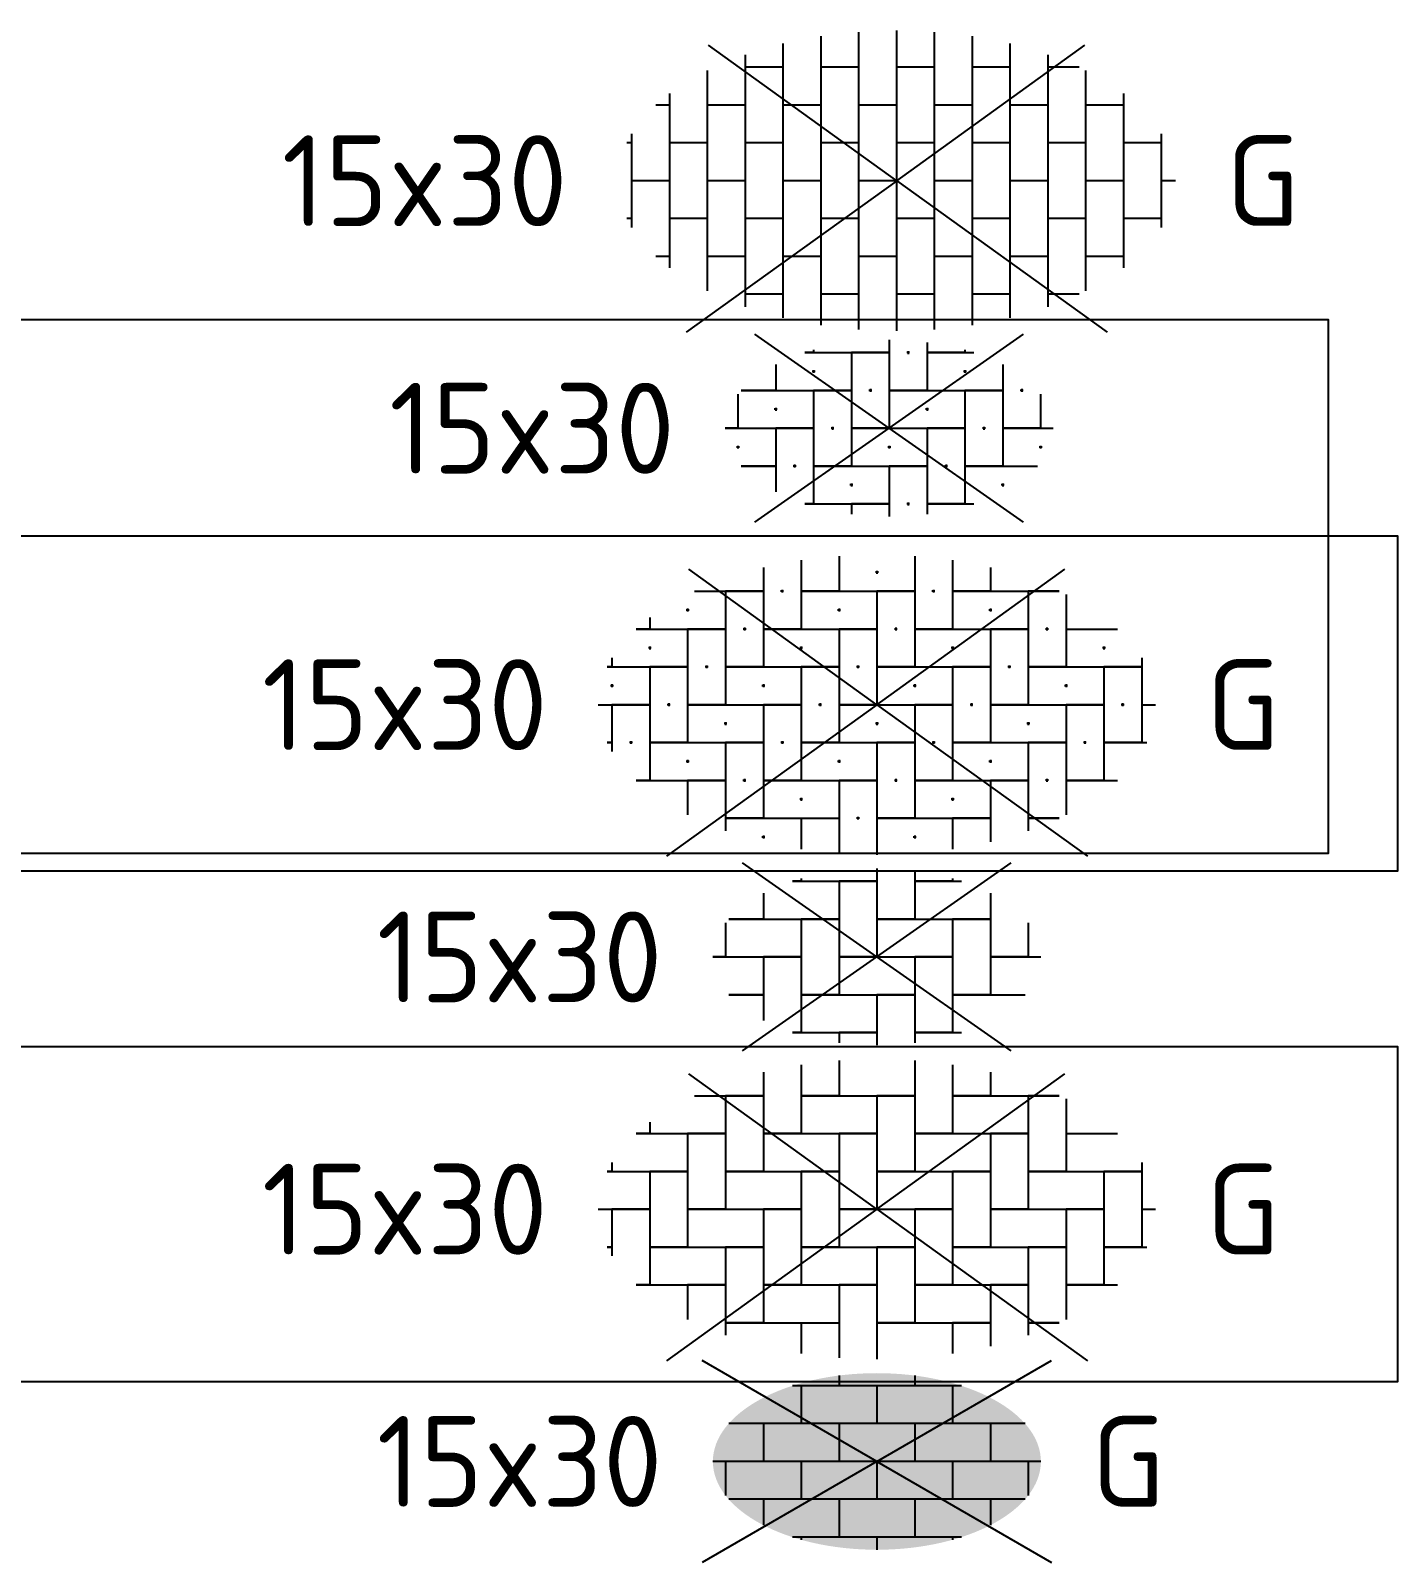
# Model space of a CAD drawing. Header units: metres. Extents: x -77 to 448, y 4806 to 5239.
# Drawn here: x 147.63 to 153.05, y 4922.99 to 4929.07 of the extents above; entities that cross this region are included whole.
import ezdxf
from ezdxf.enums import TextEntityAlignment as Align

# ---------------------------------------------------------------- set-up
doc = ezdxf.new("R2010")
doc.units = ezdxf.units.M
doc.layers.add('V-WE-VH-OPENVERHARDING_STRAATBAKSTEEN-S', color=90, linetype='Continuous', lineweight=25)
doc.styles.add('NLCS-ISO', font='NLCS-ISO.ttf')

# ---------------------------------------------------------------- blocks, each defined once
blk = doc.blocks.new('V-SVH-TEGEL_150X300_DIK_LINT_KL-SO')
h = blk.add_hatch(color=254)
h.dxf.hatch_style = 1
edge = h.paths.add_edge_path()
edge.add_ellipse((0, 0), major_axis=(-3.25, 0), ratio=0.538462, start_angle=0, end_angle=360)
for p, q in [((0, 0), (-3.464, 2)), ((0, 0), (3.464, 2)), ((-0.75, 1.703), (-0.75, 1.5)), ((0.75, 1.703), (0.75, 1.5)), ((1.674, 1.5), (-1.674, 1.5)), ((-1.5, 1.5), (-1.5, 0.75)), ((0, 1.5), (0, 0.75)), ((1.5, 1.5), (1.5, 0.75)), ((2.936, 0.75), (-2.936, 0.75)), ((-2.25, 0.75), (-2.25, 0)), ((-0.75, 0.75), (-0.75, 0)), ((0.75, 0.75), (0.75, 0)), ((2.25, 0.75), (2.25, 0)), ((0, 0), (-3.464, -2)), ((3.25, 0), (-3.25, 0)), ((-3, 0), (-3, -0.673)), ((0, 0), (0, -0.75)), ((0, 0), (3.464, -2)), ((-1.5, 0), (-1.5, -0.75)), ((1.5, 0), (1.5, -0.75)), ((3, 0), (3, -0.673)), ((2.936, -0.75), (-2.936, -0.75)), ((-2.25, -0.75), (-2.25, -1.263)), ((-0.75, -0.75), (-0.75, -1.5)), ((0.75, -0.75), (0.75, -1.5)), ((2.25, -0.75), (2.25, -1.263)), ((1.674, -1.5), (-1.674, -1.5)), ((-1.5, -1.5), (-1.5, -1.552)), ((0, -1.5), (0, -1.75)), ((1.5, -1.5), (1.5, -1.552))]:
    blk.add_line(p, q)
at = {"style": 'NLCS-ISO'}
blk.add_attdef('FORMAAT', text='', height=1.8, dxfattribs=at).set_placement((-4.25, 0), align=Align.MIDDLE_RIGHT)
blk.add_attdef('KLEUR', text='', height=1.8, dxfattribs=at).set_placement((4.25, 0), align=Align.MIDDLE_LEFT)
at = {"style": 'NLCS-ISO', "flags": 1}
blk.add_attdef('FUNCTIE', text='', height=1.8, dxfattribs=at).set_placement((0, -2.75), align=Align.TOP_CENTER)
blk = doc.blocks.new('V-SVH-TEGEL_150X300_DUN_ELLEBOOG-SO')
for p, q in [((-1.5, 2.863), (-1.5, 1.5)), ((-1.5, 2.863), (-1.5, 2.25)), ((-0.75, 2.947), (-0.75, 2.25)), ((-0.75, 2.947), (-0.75, 2.25)), ((0.75, 2.947), (0.75, 1.5)), ((0.75, 2.947), (0.75, 2.25)), ((1.5, 2.863), (1.5, 1.5)), ((1.5, 2.863), (1.5, 2.25)), ((0, 0), (-3.728, 2.684)), ((-2.25, 2.717), (-2.25, 1.5)), ((-2.25, 2.717), (-2.25, 2.25)), ((0, 0), (3.728, 2.684)), ((2.25, 2.717), (2.25, 2.25)), ((2.25, 2.717), (2.25, 2.25)), ((-3.615, 2.25), (-3, 2.25)), ((-3.615, 2.25), (-2.25, 2.25)), ((-2.25, 2.25), (-3, 2.25)), ((-3, 2.25), (-3, 0.75)), ((-3, 2.25), (-3, 1.5)), ((-2.25, 2.25), (-2.25, 0.75)), ((-1.5, 2.25), (-1.5, 1.5)), ((-1.5, 2.25), (0, 2.25)), ((-0.75, 2.25), (-1.5, 2.25)), ((-0.75, 2.25), (0.75, 2.25)), ((0.75, 2.25), (0, 2.25)), ((0, 2.25), (0, 0.75)), ((0, 2.25), (0, 1.5)), ((0.75, 2.25), (0.75, 0.75)), ((1.5, 2.25), (1.5, 1.5)), ((1.5, 2.25), (3, 2.25)), ((2.25, 2.25), (1.5, 2.25)), ((2.25, 2.25), (3.615, 2.25)), ((3, 2.25), (3, 1.5)), ((3.615, 2.25), (3, 2.25)), ((3, 2.25), (3, 0.75)), ((3.75, 2.185), (3.75, 0.75)), ((-4.5, 1.726), (-4.5, 1.5)), ((-4.5, 1.726), (-4.5, 1.5)), ((-4.771, 1.5), (-3.75, 1.5)), ((-4.5, 1.5), (-4.771, 1.5)), ((-4.5, 1.5), (-3, 1.5)), ((-3, 1.5), (-3.75, 1.5)), ((-3.75, 1.5), (-3.75, 0)), ((-3.75, 1.5), (-3.75, 0.75)), ((-3, 1.5), (-3, 0)), ((-2.25, 1.5), (-2.25, 0.75)), ((-2.25, 1.5), (-0.75, 1.5)), ((-1.5, 1.5), (-2.25, 1.5)), ((-1.5, 1.5), (0, 1.5)), ((0, 1.5), (-0.75, 1.5)), ((-0.75, 1.5), (-0.75, 0)), ((-0.75, 1.5), (-0.75, 0.75)), ((0, 1.5), (0, 0)), ((0.75, 1.5), (0.75, 0.75)), ((0.75, 1.5), (2.25, 1.5)), ((1.5, 1.5), (0.75, 1.5)), ((1.5, 1.5), (3, 1.5)), ((2.25, 1.5), (2.25, 0.75)), ((3, 1.5), (2.25, 1.5)), ((2.25, 1.5), (2.25, 0)), ((3, 1.5), (3, 0)), ((3.75, 1.5), (3.75, 0.75)), ((3.75, 1.5), (4.771, 1.5)), ((-5.25, 0.927), (-5.25, 0.75)), ((-5.25, 0.927), (-5.25, 0.75)), ((5.25, 0.927), (5.25, 0.75)), ((-5.347, 0.75), (-4.5, 0.75)), ((-5.25, 0.75), (-5.347, 0.75)), ((-5.25, 0.75), (-3.75, 0.75)), ((-3.75, 0.75), (-4.5, 0.75)), ((-4.5, 0.75), (-4.5, -0.75)), ((-4.5, 0.75), (-4.5, 0)), ((-3.75, 0.75), (-3.75, -0.75)), ((-2.25, 0.75), (-3, 0.75)), ((-3, 0.75), (-3, 0)), ((-3, 0.75), (-1.5, 0.75)), ((-2.25, 0.75), (-0.75, 0.75)), ((-0.75, 0.75), (-1.5, 0.75)), ((-1.5, 0.75), (-1.5, -0.75)), ((-1.5, 0.75), (-1.5, 0)), ((-0.75, 0.75), (-0.75, -0.75)), ((0, 0.75), (1.5, 0.75)), ((0, 0.75), (0, 0)), ((0.75, 0.75), (0, 0.75)), ((0.75, 0.75), (2.25, 0.75)), ((1.5, 0.75), (1.5, 0)), ((2.25, 0.75), (1.5, 0.75)), ((1.5, 0.75), (1.5, -0.75)), ((2.25, 0.75), (2.25, -0.75)), ((3, 0.75), (3, 0)), ((3, 0.75), (4.5, 0.75)), ((3.75, 0.75), (3, 0.75)), ((3.75, 0.75), (5.25, 0.75)), ((4.5, 0.75), (4.5, 0)), ((5.25, 0.75), (4.5, 0.75)), ((4.5, 0.75), (4.5, -0.75)), ((5.25, 0.75), (5.25, -0.75)), ((0, 0), (-4.172, -3.003)), ((0, 0), (-0.75, 0)), ((0, 0), (1.5, 0)), ((1.5, 0), (0.75, 0)), ((1.5, 0), (1.5, -1.5)), ((2.25, 0), (2.25, -0.75)), ((2.25, 0), (3.75, 0)), ((3, 0), (2.25, 0)), ((3, 0), (4.5, 0)), ((3.75, 0), (3.75, -0.75)), ((4.5, 0), (3.75, 0)), ((3.75, 0), (3.75, -1.5)), ((4.5, 0), (4.5, -1.5)), ((5.25, 0), (5.25, -0.75)), ((5.25, 0), (5.525, 0)), ((-5.525, 0), (-5.25, 0)), ((-5.525, 0), (-4.5, 0)), ((-4.5, 0), (-5.25, 0)), ((-5.25, 0), (-5.25, -0.927)), ((-5.25, 0), (-5.25, -0.75)), ((-4.5, 0), (-4.5, -1.5)), ((-3, 0), (-3.75, 0)), ((-3.75, 0), (-3.75, -0.75)), ((-3.75, 0), (-2.25, 0)), ((-3, 0), (-1.5, 0)), ((-1.5, 0), (-2.25, 0)), ((-2.25, 0), (-2.25, -1.5)), ((-2.25, 0), (-2.25, -0.75)), ((-1.5, 0), (-1.5, -1.5)), ((-0.75, 0), (-0.75, -0.75)), ((-0.75, 0), (0.75, 0)), ((0, 0), (4.172, -3.003)), ((0.75, 0), (0.75, -0.75)), ((0.75, 0), (0.75, -1.5)), ((-5.25, -0.75), (-5.347, -0.75)), ((-5.347, -0.75), (-5.25, -0.75)), ((-5.25, -0.75), (-5.25, -0.927)), ((-3.75, -0.75), (-4.5, -0.75)), ((-4.5, -0.75), (-4.5, -1.5)), ((-4.5, -0.75), (-3, -0.75)), ((-3.75, -0.75), (-2.25, -0.75)), ((-2.25, -0.75), (-3, -0.75)), ((-3, -0.75), (-3, -2.25)), ((-3, -0.75), (-3, -1.5)), ((-2.25, -0.75), (-2.25, -2.25)), ((-0.75, -0.75), (-1.5, -0.75)), ((-1.5, -0.75), (-1.5, -1.5)), ((-1.5, -0.75), (0, -0.75)), ((-0.75, -0.75), (0.75, -0.75)), ((0, -0.75), (0, -1.5)), ((0.75, -0.75), (0, -0.75)), ((0, -0.75), (0, -2.25)), ((0.75, -0.75), (0.75, -2.25)), ((1.5, -0.75), (1.5, -1.5)), ((1.5, -0.75), (3, -0.75)), ((2.25, -0.75), (1.5, -0.75)), ((2.25, -0.75), (3.75, -0.75)), ((3, -0.75), (3, -1.5)), ((3.75, -0.75), (3, -0.75)), ((3, -0.75), (3, -2.25)), ((3.75, -0.75), (3.75, -2.185)), ((4.5, -0.75), (4.5, -1.5)), ((4.5, -0.75), (5.347, -0.75)), ((5.25, -0.75), (4.5, -0.75)), ((5.25, -0.75), (5.347, -0.75)), ((-4.5, -1.5), (-4.771, -1.5)), ((-4.771, -1.5), (-3.75, -1.5)), ((-4.5, -1.5), (-3, -1.5)), ((-3, -1.5), (-3.75, -1.5)), ((-3.75, -1.5), (-3.75, -2.185)), ((-3.75, -1.5), (-3.75, -2.185)), ((-3, -1.5), (-3, -2.498)), ((-1.5, -1.5), (-2.25, -1.5)), ((-2.25, -1.5), (-2.25, -2.25)), ((-2.25, -1.5), (-0.75, -1.5)), ((-1.5, -1.5), (0, -1.5)), ((-0.75, -1.5), (-0.75, -2.25)), ((0, -1.5), (-0.75, -1.5)), ((-0.75, -1.5), (-0.75, -2.947)), ((0, -1.5), (0, -2.975)), ((1.5, -1.5), (0.75, -1.5)), ((0.75, -1.5), (0.75, -2.25)), ((0.75, -1.5), (2.25, -1.5)), ((1.5, -1.5), (3, -1.5)), ((2.25, -1.5), (2.25, -2.25)), ((3, -1.5), (2.25, -1.5)), ((2.25, -1.5), (2.25, -2.717)), ((3, -1.5), (3, -2.498)), ((3.75, -1.5), (3.75, -2.185)), ((3.75, -1.5), (4.771, -1.5)), ((4.5, -1.5), (3.75, -1.5)), ((4.5, -1.5), (4.771, -1.5)), ((-2.25, -2.25), (-3, -2.25)), ((-3, -2.25), (-3, -2.498)), ((-3, -2.25), (-1.5, -2.25)), ((-2.25, -2.25), (-0.75, -2.25)), ((-1.5, -2.25), (-1.5, -2.863)), ((0.75, -2.25), (0, -2.25)), ((0, -2.25), (0, -2.975)), ((0, -2.25), (1.5, -2.25)), ((0.75, -2.25), (2.25, -2.25)), ((1.5, -2.25), (1.5, -2.863)), ((2.25, -2.25), (1.5, -2.25)), ((1.5, -2.25), (1.5, -2.863)), ((2.25, -2.25), (2.25, -2.717)), ((3, -2.25), (3, -2.498)), ((3, -2.25), (3.615, -2.25)), ((3.615, -2.25), (3, -2.25))]:
    blk.add_line(p, q)
at = {"style": 'NLCS-ISO'}
blk.add_attdef('FORMAAT', text='', height=1.8, dxfattribs=at).set_placement((-6.525, 0), align=Align.MIDDLE_RIGHT)
blk.add_attdef('KLEUR', text='', height=1.8, dxfattribs=at).set_placement((6.525, 0), align=Align.MIDDLE_LEFT)
at = {"style": 'NLCS-ISO', "flags": 1}
blk.add_attdef('FUNCTIE', text='', height=1.8, dxfattribs=at).set_placement((0, -3.975), align=Align.TOP_CENTER)
blk = doc.blocks.new('V-SVH-TEGEL_150X300_DUN_ELLEBOOG_KL-SO')
for p, q in [((-2.662, -1.864), (2.662, 1.864)), ((2.662, -1.864), (-2.662, 1.864)), ((-1.5, 1.552), (-1.5, 1.5)), ((-1.5, 1.552), (-1.5, 1.5)), ((0, 1.75), (0, 0.75)), ((0, 1.75), (0, 1.5)), ((0.75, 1.702), (0.75, 0.75)), ((0.75, 1.702), (0.75, 1.5)), ((1.5, 1.552), (1.5, 1.5)), ((1.5, 1.552), (1.5, 1.5)), ((-2.25, 1.262), (-2.25, 0.75)), ((-2.25, 1.262), (-2.25, 0.75)), ((-1.674, 1.5), (-0.75, 1.5)), ((-1.5, 1.5), (-1.674, 1.5)), ((-1.5, 1.5), (0, 1.5)), ((0, 1.5), (-0.75, 1.5)), ((-0.75, 1.5), (-0.75, 0)), ((-0.75, 1.5), (-0.75, 0.75)), ((0, 1.5), (0, 0)), ((0.75, 1.5), (0.75, 0.75)), ((0.75, 1.5), (1.674, 1.5)), ((1.5, 1.5), (0.75, 1.5)), ((1.5, 1.5), (1.674, 1.5)), ((2.25, 1.262), (2.25, 0.75)), ((2.25, 1.262), (2.25, 0)), ((-3, 0.673), (-3, 0)), ((-3, 0.673), (-3, 0)), ((-2.25, 0.75), (-2.936, 0.75)), ((-2.936, 0.75), (-1.5, 0.75)), ((-2.25, 0.75), (-0.75, 0.75)), ((-0.75, 0.75), (-1.5, 0.75)), ((-1.5, 0.75), (-1.5, -0.75)), ((-1.5, 0.75), (-1.5, 0)), ((-0.75, 0.75), (-0.75, -0.75)), ((0, 0.75), (1.5, 0.75)), ((0, 0.75), (0, 0)), ((0.75, 0.75), (0, 0.75)), ((0.75, 0.75), (2.25, 0.75)), ((1.5, 0.75), (1.5, 0)), ((2.25, 0.75), (1.5, 0.75)), ((1.5, 0.75), (1.5, -0.75)), ((2.25, 0.75), (2.25, -0.75)), ((3, 0.673), (3, 0)), ((3, 0.673), (3, 0)), ((0, 0), (-0.75, 0)), ((0, 0), (1.5, 0)), ((1.5, 0), (0.75, 0)), ((1.5, 0), (1.5, -1.5)), ((2.25, 0), (2.25, -0.75)), ((2.25, 0), (3.25, 0)), ((3, 0), (2.25, 0)), ((3, 0), (3.25, 0)), ((-3, 0), (-3.25, 0)), ((-3.25, 0), (-2.25, 0)), ((-3, 0), (-1.5, 0)), ((-1.5, 0), (-2.25, 0)), ((-2.25, 0), (-2.25, -1.262)), ((-2.25, 0), (-2.25, -0.75)), ((-1.5, 0), (-1.5, -1.5)), ((-0.75, 0), (-0.75, -0.75)), ((-0.75, 0), (0.75, 0)), ((0.75, 0), (0.75, -0.75)), ((0.75, 0), (0.75, -1.5)), ((-2.25, -0.75), (-2.936, -0.75)), ((-2.936, -0.75), (-2.25, -0.75)), ((-2.25, -0.75), (-2.25, -1.262)), ((-0.75, -0.75), (-1.5, -0.75)), ((-1.5, -0.75), (-1.5, -1.5)), ((-1.5, -0.75), (0, -0.75)), ((-0.75, -0.75), (0.75, -0.75)), ((0, -0.75), (0, -1.5)), ((0.75, -0.75), (0, -0.75)), ((0, -0.75), (0, -1.75)), ((0.75, -0.75), (0.75, -1.702)), ((1.5, -0.75), (1.5, -1.5)), ((1.5, -0.75), (2.936, -0.75)), ((2.25, -0.75), (1.5, -0.75)), ((2.25, -0.75), (2.936, -0.75)), ((-1.5, -1.5), (-1.674, -1.5)), ((-1.674, -1.5), (-0.75, -1.5)), ((-1.5, -1.5), (0, -1.5)), ((-0.75, -1.5), (-0.75, -1.702)), ((0, -1.5), (-0.75, -1.5)), ((-0.75, -1.5), (-0.75, -1.702)), ((0, -1.5), (0, -1.75)), ((1.5, -1.5), (0.75, -1.5)), ((0.75, -1.5), (0.75, -1.702)), ((0.75, -1.5), (1.674, -1.5)), ((1.5, -1.5), (1.674, -1.5))]:
    blk.add_line(p, q)
at = {"style": 'NLCS-ISO'}
blk.add_attdef('FORMAAT', text='', height=1.8, dxfattribs=at).set_placement((-4.25, 0), align=Align.MIDDLE_RIGHT)
blk.add_attdef('KLEUR', text='', height=1.8, dxfattribs=at).set_placement((4.25, 0), align=Align.MIDDLE_LEFT)
at = {"style": 'NLCS-ISO', "flags": 1}
blk.add_attdef('FUNCTIE', text='', height=1.8, dxfattribs=at).set_placement((0, -2.75), align=Align.TOP_CENTER)
blk = doc.blocks.new('V-SVH-TEGEL_150X300_DUN_ELLEBOOG_STIP-SO')
for p, q in [((-1.5, 2.863), (-1.5, 1.5)), ((-1.5, 2.863), (-1.5, 2.25)), ((-0.75, 2.947), (-0.75, 2.25)), ((-0.75, 2.947), (-0.75, 2.25)), ((0.75, 2.947), (0.75, 1.5)), ((0.75, 2.947), (0.75, 2.25)), ((1.5, 2.863), (1.5, 1.5)), ((1.5, 2.863), (1.5, 2.25)), ((0, 0), (-3.728, 2.684)), ((-2.25, 2.717), (-2.25, 1.5)), ((-2.25, 2.717), (-2.25, 2.25)), ((0.029, 2.625), (-0.029, 2.625)), ((0, 0), (3.728, 2.684)), ((0, 2.654), (0, 2.596)), ((2.25, 2.717), (2.25, 2.25)), ((2.25, 2.717), (2.25, 2.25)), ((-3.615, 2.25), (-3, 2.25)), ((-3.615, 2.25), (-2.25, 2.25)), ((-2.25, 2.25), (-3, 2.25)), ((-3, 2.25), (-3, 0.75)), ((-3, 2.25), (-3, 1.5)), ((-2.25, 2.25), (-2.25, 0.75)), ((-1.849, 2.25), (-1.908, 2.25)), ((-1.879, 2.279), (-1.879, 2.221)), ((-1.5, 2.25), (-1.5, 1.5)), ((-1.5, 2.25), (0, 2.25)), ((-0.75, 2.25), (-1.5, 2.25)), ((-0.75, 2.25), (0.75, 2.25)), ((0.75, 2.25), (0, 2.25)), ((0, 2.25), (0, 0.75)), ((0, 2.25), (0, 1.5)), ((0.75, 2.25), (0.75, 0.75)), ((1.151, 2.25), (1.092, 2.25)), ((1.121, 2.279), (1.121, 2.221)), ((1.5, 2.25), (1.5, 1.5)), ((1.5, 2.25), (3, 2.25)), ((2.25, 2.25), (1.5, 2.25)), ((2.25, 2.25), (3.615, 2.25)), ((3, 2.25), (3, 1.5)), ((3.615, 2.25), (3, 2.25)), ((3, 2.25), (3, 0.75)), ((3.75, 2.185), (3.75, 0.75)), ((-3.721, 1.875), (-3.779, 1.875)), ((-3.75, 1.904), (-3.75, 1.846)), ((-0.721, 1.875), (-0.779, 1.875)), ((-0.75, 1.904), (-0.75, 1.846)), ((2.279, 1.875), (2.221, 1.875)), ((2.25, 1.904), (2.25, 1.846)), ((-4.5, 1.726), (-4.5, 1.5)), ((-4.5, 1.726), (-4.5, 1.5)), ((-2.621, 1.529), (-2.621, 1.471)), ((0.375, 1.529), (0.375, 1.471)), ((3.371, 1.529), (3.371, 1.471)), ((-4.771, 1.5), (-3.75, 1.5)), ((-4.5, 1.5), (-4.771, 1.5)), ((-4.5, 1.5), (-3, 1.5)), ((-3, 1.5), (-3.75, 1.5)), ((-3.75, 1.5), (-3.75, 0)), ((-3.75, 1.5), (-3.75, 0.75)), ((-3, 1.5), (-3, 0)), ((-2.592, 1.5), (-2.651, 1.5)), ((-2.25, 1.5), (-2.25, 0.75)), ((-2.25, 1.5), (-0.75, 1.5)), ((-1.5, 1.5), (-2.25, 1.5)), ((-1.5, 1.5), (0, 1.5)), ((0, 1.5), (-0.75, 1.5)), ((-0.75, 1.5), (-0.75, 0)), ((-0.75, 1.5), (-0.75, 0.75)), ((0, 1.5), (0, 0)), ((0.404, 1.5), (0.346, 1.5)), ((0.75, 1.5), (0.75, 0.75)), ((0.75, 1.5), (2.25, 1.5)), ((1.5, 1.5), (0.75, 1.5)), ((1.5, 1.5), (3, 1.5)), ((2.25, 1.5), (2.25, 0.75)), ((3, 1.5), (2.25, 1.5)), ((2.25, 1.5), (2.25, 0)), ((3, 1.5), (3, 0)), ((3.401, 1.5), (3.342, 1.5)), ((3.75, 1.5), (3.75, 0.75)), ((3.75, 1.5), (4.771, 1.5)), ((-5.25, 0.927), (-5.25, 0.75)), ((-5.25, 0.927), (-5.25, 0.75)), ((-4.471, 1.125), (-4.529, 1.125)), ((-4.5, 1.154), (-4.5, 1.096)), ((-1.471, 1.125), (-1.529, 1.125)), ((-1.5, 1.154), (-1.5, 1.096)), ((1.529, 1.125), (1.471, 1.125)), ((1.5, 1.154), (1.5, 1.096)), ((4.529, 1.125), (4.471, 1.125)), ((4.5, 1.154), (4.5, 1.096)), ((5.25, 0.927), (5.25, 0.75)), ((-5.347, 0.75), (-4.5, 0.75)), ((-5.25, 0.75), (-5.347, 0.75)), ((-5.25, 0.75), (-3.75, 0.75)), ((-3.75, 0.75), (-4.5, 0.75)), ((-4.5, 0.75), (-4.5, -0.75)), ((-4.5, 0.75), (-4.5, 0)), ((-3.75, 0.75), (-3.75, -0.75)), ((-3.346, 0.75), (-3.404, 0.75)), ((-3.375, 0.779), (-3.375, 0.721)), ((-2.25, 0.75), (-3, 0.75)), ((-3, 0.75), (-3, 0)), ((-3, 0.75), (-1.5, 0.75)), ((-2.25, 0.75), (-0.75, 0.75)), ((-0.75, 0.75), (-1.5, 0.75)), ((-1.5, 0.75), (-1.5, -0.75)), ((-1.5, 0.75), (-1.5, 0)), ((-0.75, 0.75), (-0.75, -0.75)), ((-0.346, 0.75), (-0.404, 0.75)), ((-0.375, 0.779), (-0.375, 0.721)), ((0, 0.75), (1.5, 0.75)), ((0, 0.75), (0, 0)), ((0.75, 0.75), (0, 0.75)), ((0.75, 0.75), (2.25, 0.75)), ((1.5, 0.75), (1.5, 0)), ((2.25, 0.75), (1.5, 0.75)), ((1.5, 0.75), (1.5, -0.75)), ((2.25, 0.75), (2.25, -0.75)), ((2.654, 0.75), (2.596, 0.75)), ((2.625, 0.779), (2.625, 0.721)), ((3, 0.75), (3, 0)), ((3, 0.75), (4.5, 0.75)), ((3.75, 0.75), (3, 0.75)), ((3.75, 0.75), (5.25, 0.75)), ((4.5, 0.75), (4.5, 0)), ((5.25, 0.75), (4.5, 0.75)), ((4.5, 0.75), (4.5, -0.75)), ((5.25, 0.75), (5.25, -0.75)), ((-5.221, 0.375), (-5.279, 0.375)), ((-5.25, 0.404), (-5.25, 0.346)), ((-2.221, 0.375), (-2.279, 0.375)), ((-2.25, 0.404), (-2.25, 0.346)), ((0.779, 0.375), (0.721, 0.375)), ((0.75, 0.404), (0.75, 0.346)), ((3.779, 0.375), (3.721, 0.375)), ((3.75, 0.404), (3.75, 0.346)), ((0, 0), (-4.172, -3.003)), ((-4.125, 0.029), (-4.125, -0.029)), ((-1.125, 0.029), (-1.125, -0.029)), ((0, 0), (-0.75, 0)), ((0, 0), (1.5, 0)), ((1.5, 0), (0.75, 0)), ((1.5, 0), (1.5, -1.5)), ((1.904, 0), (1.846, 0)), ((1.875, 0.029), (1.875, -0.029)), ((2.25, 0), (2.25, -0.75)), ((2.25, 0), (3.75, 0)), ((3, 0), (2.25, 0)), ((3, 0), (4.5, 0)), ((3.75, 0), (3.75, -0.75)), ((4.5, 0), (3.75, 0)), ((3.75, 0), (3.75, -1.5)), ((4.5, 0), (4.5, -1.5)), ((4.901, 0), (4.842, 0)), ((4.871, 0.029), (4.871, -0.029)), ((5.25, 0), (5.25, -0.75)), ((5.25, 0), (5.525, 0)), ((-5.525, 0), (-5.25, 0)), ((-5.525, 0), (-4.5, 0)), ((-4.5, 0), (-5.25, 0)), ((-5.25, 0), (-5.25, -0.927)), ((-5.25, 0), (-5.25, -0.75)), ((-4.5, 0), (-4.5, -1.5)), ((-4.096, 0), (-4.154, 0)), ((-3, 0), (-3.75, 0)), ((-3.75, 0), (-3.75, -0.75)), ((-3.75, 0), (-2.25, 0)), ((-3, 0), (-1.5, 0)), ((-1.5, 0), (-2.25, 0)), ((-2.25, 0), (-2.25, -1.5)), ((-2.25, 0), (-2.25, -0.75)), ((-1.5, 0), (-1.5, -1.5)), ((-1.096, 0), (-1.154, 0)), ((-0.75, 0), (-0.75, -0.75)), ((-0.75, 0), (0.75, 0)), ((0, 0), (4.172, -3.003)), ((0.75, 0), (0.75, -0.75)), ((0.75, 0), (0.75, -1.5)), ((-2.971, -0.375), (-3.029, -0.375)), ((-3, -0.346), (-3, -0.404)), ((0.029, -0.375), (-0.029, -0.375)), ((0, -0.346), (0, -0.404)), ((3.029, -0.375), (2.971, -0.375)), ((3, -0.346), (3, -0.404)), ((-5.25, -0.75), (-5.347, -0.75)), ((-5.347, -0.75), (-5.25, -0.75)), ((-5.25, -0.75), (-5.25, -0.927)), ((-4.846, -0.75), (-4.904, -0.75)), ((-4.875, -0.721), (-4.875, -0.779)), ((-3.75, -0.75), (-4.5, -0.75)), ((-4.5, -0.75), (-4.5, -1.5)), ((-4.5, -0.75), (-3, -0.75)), ((-3.75, -0.75), (-2.25, -0.75)), ((-2.25, -0.75), (-3, -0.75)), ((-3, -0.75), (-3, -2.25)), ((-3, -0.75), (-3, -1.5)), ((-2.25, -0.75), (-2.25, -2.25)), ((-1.846, -0.75), (-1.904, -0.75)), ((-1.875, -0.721), (-1.875, -0.779)), ((-0.75, -0.75), (-1.5, -0.75)), ((-1.5, -0.75), (-1.5, -1.5)), ((-1.5, -0.75), (0, -0.75)), ((-0.75, -0.75), (0.75, -0.75)), ((0, -0.75), (0, -1.5)), ((0.75, -0.75), (0, -0.75)), ((0, -0.75), (0, -2.25)), ((0.75, -0.75), (0.75, -2.25)), ((1.154, -0.75), (1.096, -0.75)), ((1.125, -0.721), (1.125, -0.779)), ((1.5, -0.75), (1.5, -1.5)), ((1.5, -0.75), (3, -0.75)), ((2.25, -0.75), (1.5, -0.75)), ((2.25, -0.75), (3.75, -0.75)), ((3, -0.75), (3, -1.5)), ((3.75, -0.75), (3, -0.75)), ((3, -0.75), (3, -2.25)), ((3.75, -0.75), (3.75, -2.185)), ((4.151, -0.75), (4.092, -0.75)), ((4.121, -0.721), (4.121, -0.779)), ((4.5, -0.75), (4.5, -1.5)), ((4.5, -0.75), (5.347, -0.75)), ((5.25, -0.75), (4.5, -0.75)), ((5.25, -0.75), (5.347, -0.75)), ((-3.721, -1.125), (-3.779, -1.125)), ((-3.75, -1.096), (-3.75, -1.154)), ((-0.721, -1.125), (-0.779, -1.125)), ((-0.75, -1.096), (-0.75, -1.154)), ((2.279, -1.125), (2.221, -1.125)), ((2.25, -1.096), (2.25, -1.154)), ((-4.5, -1.5), (-4.771, -1.5)), ((-4.771, -1.5), (-3.75, -1.5)), ((-4.5, -1.5), (-3, -1.5)), ((-3, -1.5), (-3.75, -1.5)), ((-3.75, -1.5), (-3.75, -2.185)), ((-3.75, -1.5), (-3.75, -2.185)), ((-3, -1.5), (-3, -2.498)), ((-2.596, -1.5), (-2.654, -1.5)), ((-2.625, -1.471), (-2.625, -1.529)), ((-1.5, -1.5), (-2.25, -1.5)), ((-2.25, -1.5), (-2.25, -2.25)), ((-2.25, -1.5), (-0.75, -1.5)), ((-1.5, -1.5), (0, -1.5)), ((-0.75, -1.5), (-0.75, -2.25)), ((0, -1.5), (-0.75, -1.5)), ((-0.75, -1.5), (-0.75, -2.947)), ((0, -1.5), (0, -2.975)), ((0.404, -1.5), (0.346, -1.5)), ((0.375, -1.471), (0.375, -1.529)), ((1.5, -1.5), (0.75, -1.5)), ((0.75, -1.5), (0.75, -2.25)), ((0.75, -1.5), (2.25, -1.5)), ((1.5, -1.5), (3, -1.5)), ((2.25, -1.5), (2.25, -2.25)), ((3, -1.5), (2.25, -1.5)), ((2.25, -1.5), (2.25, -2.717)), ((3, -1.5), (3, -2.498)), ((3.401, -1.496), (3.342, -1.496)), ((3.371, -1.467), (3.371, -1.526)), ((3.75, -1.5), (3.75, -2.185)), ((3.75, -1.5), (4.771, -1.5)), ((4.5, -1.5), (3.75, -1.5)), ((4.5, -1.5), (4.771, -1.5)), ((-1.471, -1.875), (-1.529, -1.875)), ((-1.5, -1.846), (-1.5, -1.904)), ((1.529, -1.875), (1.471, -1.875)), ((1.5, -1.846), (1.5, -1.904)), ((-2.25, -2.25), (-3, -2.25)), ((-3, -2.25), (-3, -2.498)), ((-3, -2.25), (-1.5, -2.25)), ((-2.25, -2.25), (-0.75, -2.25)), ((-1.5, -2.25), (-1.5, -2.863)), ((-0.346, -2.25), (-0.404, -2.25)), ((-0.375, -2.221), (-0.375, -2.279)), ((0.75, -2.25), (0, -2.25)), ((0, -2.25), (0, -2.975)), ((0, -2.25), (1.5, -2.25)), ((0.75, -2.25), (2.25, -2.25)), ((1.5, -2.25), (1.5, -2.863)), ((2.25, -2.25), (1.5, -2.25)), ((1.5, -2.25), (1.5, -2.863)), ((2.25, -2.25), (2.25, -2.717)), ((3, -2.25), (3, -2.498)), ((3, -2.25), (3.615, -2.25)), ((3.615, -2.25), (3, -2.25)), ((-2.221, -2.625), (-2.279, -2.625)), ((-2.25, -2.596), (-2.25, -2.654)), ((0.779, -2.625), (0.721, -2.625)), ((0.75, -2.596), (0.75, -2.654))]:
    blk.add_line(p, q)
at = {"style": 'NLCS-ISO'}
blk.add_attdef('FORMAAT', text='', height=1.8, dxfattribs=at).set_placement((-6.525, 0), align=Align.MIDDLE_RIGHT)
blk.add_attdef('KLEUR', text='', height=1.8, dxfattribs=at).set_placement((6.525, 0), align=Align.MIDDLE_LEFT)
at = {"style": 'NLCS-ISO', "flags": 1}
blk.add_attdef('FUNCTIE', text='', height=1.8, dxfattribs=at).set_placement((0, -3.975), align=Align.TOP_CENTER)
blk = doc.blocks.new('V-SVH-TEGEL_150X300_DUN_ELLEBOOG_STIP_KL-SO')
for p, q in [((-2.662, -1.864), (2.662, 1.864)), ((2.662, -1.864), (-2.662, 1.864)), ((-1.5, 1.552), (-1.5, 1.5)), ((-1.5, 1.552), (-1.5, 1.5)), ((0, 1.75), (0, 0.75)), ((0, 1.75), (0, 1.5)), ((0.375, 1.529), (0.375, 1.471)), ((0.75, 1.702), (0.75, 0.75)), ((0.75, 1.702), (0.75, 1.5)), ((1.5, 1.552), (1.5, 1.5)), ((1.5, 1.552), (1.5, 1.5)), ((-2.25, 1.262), (-2.25, 0.75)), ((-2.25, 1.262), (-2.25, 0.75)), ((-1.674, 1.5), (-0.75, 1.5)), ((-1.5, 1.5), (-1.674, 1.5)), ((-1.5, 1.5), (0, 1.5)), ((0, 1.5), (-0.75, 1.5)), ((-0.75, 1.5), (-0.75, 0)), ((-0.75, 1.5), (-0.75, 0.75)), ((0, 1.5), (0, 0)), ((0.404, 1.5), (0.346, 1.5)), ((0.75, 1.5), (0.75, 0.75)), ((0.75, 1.5), (1.674, 1.5)), ((1.5, 1.5), (0.75, 1.5)), ((1.5, 1.5), (1.674, 1.5)), ((2.25, 1.262), (2.25, 0.75)), ((2.25, 1.262), (2.25, 0)), ((-1.471, 1.125), (-1.529, 1.125)), ((-1.5, 1.154), (-1.5, 1.096)), ((1.529, 1.125), (1.471, 1.125)), ((1.5, 1.154), (1.5, 1.096)), ((-3, 0.673), (-3, 0)), ((-3, 0.673), (-3, 0)), ((-2.25, 0.75), (-2.936, 0.75)), ((-2.936, 0.75), (-1.5, 0.75)), ((-2.25, 0.75), (-0.75, 0.75)), ((-0.75, 0.75), (-1.5, 0.75)), ((-1.5, 0.75), (-1.5, -0.75)), ((-1.5, 0.75), (-1.5, 0)), ((-0.75, 0.75), (-0.75, -0.75)), ((-0.346, 0.75), (-0.404, 0.75)), ((-0.375, 0.779), (-0.375, 0.721)), ((0, 0.75), (1.5, 0.75)), ((0, 0.75), (0, 0)), ((0.75, 0.75), (0, 0.75)), ((0.75, 0.75), (2.25, 0.75)), ((1.5, 0.75), (1.5, 0)), ((2.25, 0.75), (1.5, 0.75)), ((1.5, 0.75), (1.5, -0.75)), ((2.25, 0.75), (2.25, -0.75)), ((2.654, 0.75), (2.596, 0.75)), ((2.625, 0.779), (2.625, 0.721)), ((3, 0.673), (3, 0)), ((3, 0.673), (3, 0)), ((-2.221, 0.375), (-2.279, 0.375)), ((-2.25, 0.404), (-2.25, 0.346)), ((0.779, 0.375), (0.721, 0.375)), ((0.75, 0.404), (0.75, 0.346)), ((-1.125, 0.029), (-1.125, -0.029)), ((0, 0), (-0.75, 0)), ((0, 0), (1.5, 0)), ((1.5, 0), (0.75, 0)), ((1.5, 0), (1.5, -1.5)), ((1.904, 0), (1.846, 0)), ((1.875, 0.029), (1.875, -0.029)), ((2.25, 0), (2.25, -0.75)), ((2.25, 0), (3.25, 0)), ((3, 0), (2.25, 0)), ((3, 0), (3.25, 0)), ((-3, 0), (-3.25, 0)), ((-3.25, 0), (-2.25, 0)), ((-3, 0), (-1.5, 0)), ((-1.5, 0), (-2.25, 0)), ((-2.25, 0), (-2.25, -1.262)), ((-2.25, 0), (-2.25, -0.75)), ((-1.5, 0), (-1.5, -1.5)), ((-1.096, 0), (-1.154, 0)), ((-0.75, 0), (-0.75, -0.75)), ((-0.75, 0), (0.75, 0)), ((0.75, 0), (0.75, -0.75)), ((0.75, 0), (0.75, -1.5)), ((-2.971, -0.375), (-3.029, -0.375)), ((-3, -0.346), (-3, -0.404)), ((0.029, -0.375), (-0.029, -0.375)), ((0, -0.346), (0, -0.404)), ((3.029, -0.375), (2.971, -0.375)), ((3, -0.346), (3, -0.404)), ((-2.25, -0.75), (-2.936, -0.75)), ((-2.936, -0.75), (-2.25, -0.75)), ((-2.25, -0.75), (-2.25, -1.262)), ((-1.846, -0.75), (-1.904, -0.75)), ((-1.875, -0.721), (-1.875, -0.779)), ((-0.75, -0.75), (-1.5, -0.75)), ((-1.5, -0.75), (-1.5, -1.5)), ((-1.5, -0.75), (0, -0.75)), ((-0.75, -0.75), (0.75, -0.75)), ((0, -0.75), (0, -1.5)), ((0.75, -0.75), (0, -0.75)), ((0, -0.75), (0, -1.75)), ((0.75, -0.75), (0.75, -1.702)), ((1.154, -0.75), (1.096, -0.75)), ((1.125, -0.721), (1.125, -0.779)), ((1.5, -0.75), (1.5, -1.5)), ((1.5, -0.75), (2.936, -0.75)), ((2.25, -0.75), (1.5, -0.75)), ((2.25, -0.75), (2.936, -0.75)), ((-0.721, -1.125), (-0.779, -1.125)), ((-0.75, -1.096), (-0.75, -1.154)), ((2.279, -1.125), (2.221, -1.125)), ((2.25, -1.096), (2.25, -1.154)), ((-1.5, -1.5), (-1.674, -1.5)), ((-1.674, -1.5), (-0.75, -1.5)), ((-1.5, -1.5), (0, -1.5)), ((-0.75, -1.5), (-0.75, -1.702)), ((0, -1.5), (-0.75, -1.5)), ((-0.75, -1.5), (-0.75, -1.702)), ((0, -1.5), (0, -1.75)), ((0.404, -1.5), (0.346, -1.5)), ((0.375, -1.471), (0.375, -1.529)), ((1.5, -1.5), (0.75, -1.5)), ((0.75, -1.5), (0.75, -1.702)), ((0.75, -1.5), (1.674, -1.5)), ((1.5, -1.5), (1.674, -1.5))]:
    blk.add_line(p, q)
at = {"style": 'NLCS-ISO'}
blk.add_attdef('FORMAAT', text='', height=1.8, dxfattribs=at).set_placement((-4.25, 0), align=Align.MIDDLE_RIGHT)
blk.add_attdef('KLEUR', text='', height=1.8, dxfattribs=at).set_placement((4.25, 0), align=Align.MIDDLE_LEFT)
at = {"style": 'NLCS-ISO', "flags": 1}
blk.add_attdef('FUNCTIE', text='', height=1.8, dxfattribs=at).set_placement((0, -2.75), align=Align.TOP_CENTER)
blk = doc.blocks.new('V-SVH-TEGEL_150X300_DUN_HALFST-SO')
for p, q in [((-1.5, -2.863), (-1.5, 2.863)), ((-0.75, -2.947), (-0.75, 2.947)), ((0, -2.975), (0, 2.975)), ((0.75, -2.947), (0.75, 2.947)), ((1.5, -2.863), (1.5, 2.863)), ((0, 0), (-3.728, 2.684)), ((-3, -2.498), (-3, 2.498)), ((-2.25, -2.717), (-2.25, 2.717)), ((0, 0), (3.728, 2.684)), ((2.25, -2.717), (2.25, 2.717)), ((3, -2.498), (3, 2.498)), ((-3.75, -2.185), (-3.75, 2.185)), ((-2.25, 2.25), (-3, 2.25)), ((-0.75, 2.25), (-1.5, 2.25)), ((0.75, 2.25), (0, 2.25)), ((2.25, 2.25), (1.5, 2.25)), ((3.615, 2.25), (3, 2.25)), ((3.75, -2.185), (3.75, 2.185)), ((-4.5, -1.726), (-4.5, 1.726)), ((4.5, -1.726), (4.5, 1.726)), ((-4.5, 1.5), (-4.771, 1.5)), ((-3, 1.5), (-3.75, 1.5)), ((-1.5, 1.5), (-2.25, 1.5)), ((0, 1.5), (-0.75, 1.5)), ((1.5, 1.5), (0.75, 1.5)), ((3, 1.5), (2.25, 1.5)), ((4.5, 1.5), (3.75, 1.5)), ((-5.25, -0.927), (-5.25, 0.927)), ((5.25, -0.927), (5.25, 0.927)), ((-5.25, 0.75), (-5.347, 0.75)), ((-3.75, 0.75), (-4.5, 0.75)), ((-2.25, 0.75), (-3, 0.75)), ((-0.75, 0.75), (-1.5, 0.75)), ((0.75, 0.75), (0, 0.75)), ((2.25, 0.75), (1.5, 0.75)), ((3.75, 0.75), (3, 0.75)), ((5.25, 0.75), (4.5, 0.75)), ((-4.5, 0), (-5.25, 0)), ((0, 0), (-4.172, -3.003)), ((-3, 0), (-3.75, 0)), ((-1.5, 0), (-2.25, 0)), ((0, 0), (-0.75, 0)), ((0, 0), (4.172, -3.003)), ((1.5, 0), (0.75, 0)), ((3, 0), (2.25, 0)), ((4.5, 0), (3.75, 0)), ((5.525, 0), (5.25, 0)), ((-5.25, -0.75), (-5.347, -0.75)), ((-3.75, -0.75), (-4.5, -0.75)), ((-2.25, -0.75), (-3, -0.75)), ((-0.75, -0.75), (-1.5, -0.75)), ((0.75, -0.75), (0, -0.75)), ((2.25, -0.75), (1.5, -0.75)), ((3.75, -0.75), (3, -0.75)), ((5.25, -0.75), (4.5, -0.75)), ((-4.5, -1.5), (-4.771, -1.5)), ((-3, -1.5), (-3.75, -1.5)), ((-1.5, -1.5), (-2.25, -1.5)), ((0, -1.5), (-0.75, -1.5)), ((1.5, -1.5), (0.75, -1.5)), ((3, -1.5), (2.25, -1.5)), ((4.5, -1.5), (3.75, -1.5)), ((-2.25, -2.25), (-3, -2.25)), ((-0.75, -2.25), (-1.5, -2.25)), ((0.75, -2.25), (0, -2.25)), ((2.25, -2.25), (1.5, -2.25)), ((3.615, -2.25), (3, -2.25))]:
    blk.add_line(p, q)
at = {"style": 'NLCS-ISO'}
blk.add_attdef('FORMAAT', text='', height=1.8, dxfattribs=at).set_placement((-6.525, 0), align=Align.MIDDLE_RIGHT)
blk.add_attdef('KLEUR', text='', height=1.8, dxfattribs=at).set_placement((6.525, 0), align=Align.MIDDLE_LEFT)
at = {"style": 'NLCS-ISO', "flags": 1}
blk.add_attdef('FUNCTIE', text='', height=1.8, dxfattribs=at).set_placement((0, -3.975), align=Align.TOP_CENTER)

msp = doc.modelspace()

# ---------------------------------------------------------------- linework, layer by layer
at = {"color": 40}
msp.add_lwpolyline([(142.3547, 4927.9207), (152.7777, 4927.9207), (152.7777, 4925.8042), (142.3547, 4925.8042)], close=True, dxfattribs=at)
at = {"color": 1}
for points in [[(142.2174, 4927.0633), (153.0521, 4927.0633), (153.0521, 4925.7336), (142.2174, 4925.7336)], [(142.2174, 4925.0391), (153.0521, 4925.0391), (153.0521, 4923.7094), (142.2174, 4923.7094)]]:
    msp.add_lwpolyline(points, close=True, dxfattribs=at)

# ---------------------------------------------------------------- block references
at = {"layer": 'V-WE-VH-OPENVERHARDING_STRAATBAKSTEEN-S', "xscale": 0.2, "yscale": 0.2, "zscale": 0.2}
for name, p, values in [('V-SVH-TEGEL_150X300_DUN_HALFST-SO', (151.0677, 4928.4712), {'FORMAAT': '15x30', 'KLEUR': 'G'}), ('V-SVH-TEGEL_150X300_DUN_ELLEBOOG_STIP_KL-SO', (151.0381, 4927.49), {'FORMAAT': '15x30'}), ('V-SVH-TEGEL_150X300_DUN_ELLEBOOG_STIP-SO', (150.989, 4926.3941), {'FORMAAT': '15x30', 'KLEUR': 'G'}), ('V-SVH-TEGEL_150X300_DUN_ELLEBOOG_KL-SO', (150.989, 4925.3941), {'FORMAAT': '15x30'}), ('V-SVH-TEGEL_150X300_DUN_ELLEBOOG-SO', (150.989, 4924.3941), {'FORMAAT': '15x30', 'KLEUR': 'G'}), ('V-SVH-TEGEL_150X300_DIK_LINT_KL-SO', (150.989, 4923.3941), {'FORMAAT': '15x30', 'KLEUR': 'G'})]:
    msp.add_blockref(name, p, dxfattribs=at).add_auto_attribs(values)

doc.saveas('drawing.dxf')
